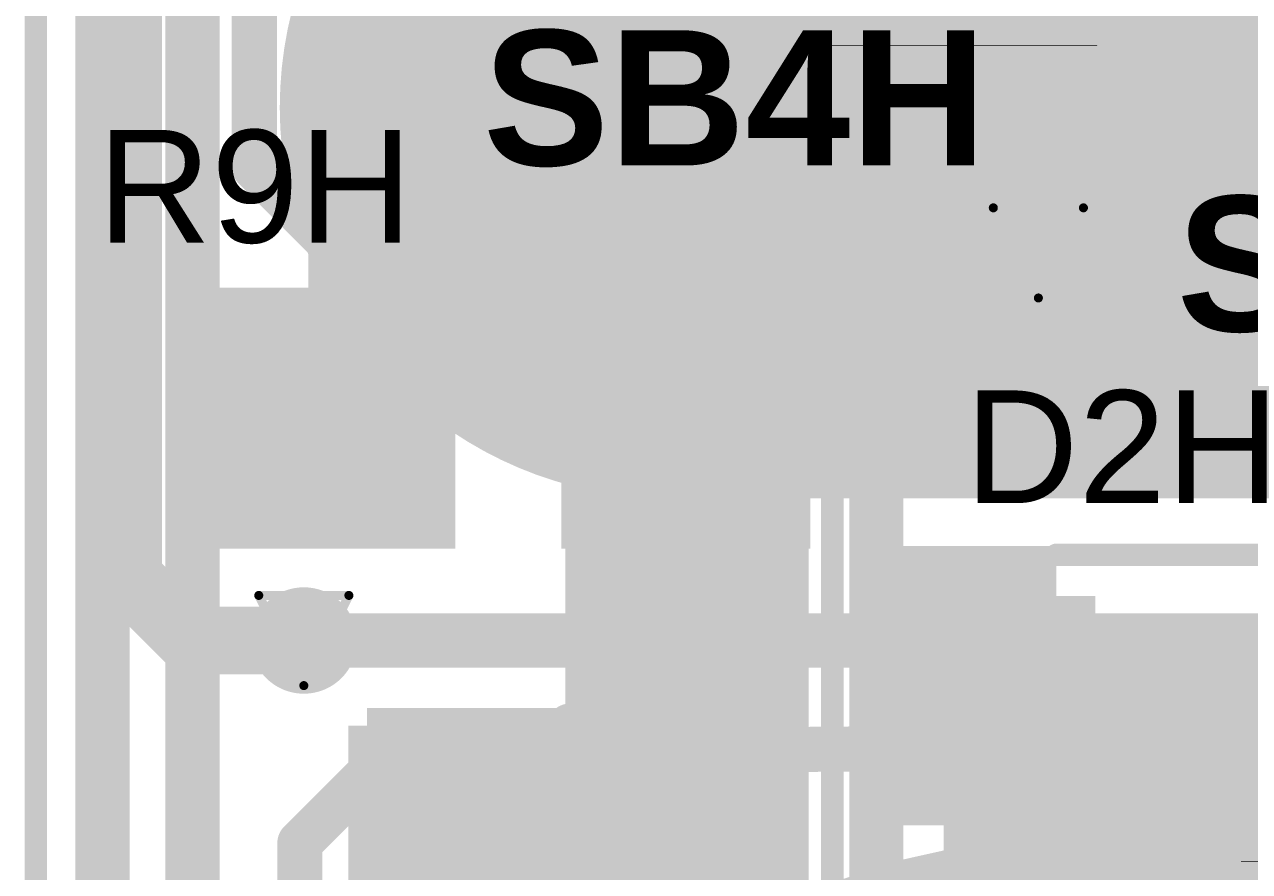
# Model space of a CAD drawing. Header units: inches. Extents: x -3.9 to 9.5, y -7 to 2.6.
# Drawn here: x 4.0725 to 4.3443, y -5.022 to -4.8341 of the extents above; entities that cross this region are included whole.
import ezdxf

# ---------------------------------------------------------------- set-up
doc = ezdxf.new("R2010")
doc.units = ezdxf.units.IN
doc.header["$MEASUREMENT"] = 0
for name, color, linetype in [('Board Outline', 216, 'Continuous'), ('Bottom Layer', 5, 'Continuous'), ('Bottom Overlay', 54, 'Continuous'), ('Bottom Paste', 16, 'Continuous'), ('Bottom Solder', 6, 'Continuous'), ('Drill Drawing', 1, 'Continuous'), ('Top Layer', 1, 'Continuous'), ('Top Overlay', 2, 'Continuous'), ('Top Paste', 8, 'Continuous'), ('Top Solder', 216, 'Continuous'), ('Via Holes', 16, 'Continuous')]:
    doc.layers.add(name, color=color, linetype=linetype)
doc.styles.add('Arial', font='', dxfattribs={"height": 0.2})
doc.styles.add('Arial_Bold', font='', dxfattribs={"height": 0.2})
doc.styles.get('Arial').set_extended_font_data('Arial')
doc.styles.get('Arial_Bold').set_extended_font_data('Arial', bold=True)

# ---------------------------------------------------------------- blocks, each defined once
blk = doc.blocks.new('S______B______0402_76')
at = {"layer": 'Top Layer'}
for points in [[(-0.0275, -0.0125), (-0.0275, 0.0125), (-0.0095, 0.0125), (-0.0095, -0.0125)], [(0.0095, -0.0125), (0.0095, 0.0125), (0.0275, 0.0125), (0.0275, -0.0125)]]:
    blk.add_hatch(color=1, dxfattribs=at).paths.add_polyline_path(points)
at = {"layer": 'Top Paste'}
for points in [[(-0.0275, -0.0125), (-0.0275, 0.0125), (-0.0095, 0.0125), (-0.0095, -0.0125)], [(0.0095, -0.0125), (0.0095, 0.0125), (0.0275, 0.0125), (0.0275, -0.0125)]]:
    blk.add_hatch(color=8, dxfattribs=at).paths.add_polyline_path(points)
at = {"layer": 'Top Solder'}
for points in [[(-0.02967, -0.01467), (-0.02967, 0.01467), (-0.00733, 0.01467), (-0.00733, -0.01467)], [(0.00733, -0.01467), (0.00733, 0.01467), (0.02967, 0.01467), (0.02967, -0.01467)]]:
    blk.add_hatch(color=216, dxfattribs=at).paths.add_polyline_path(points)
at = {"layer": 'Top Overlay'}
for points in [[(-0.031, 0.016, 0.005, 0.005, 0), (-0.031, -0.016, 0.005, 0.005, 0)], [(0.031, 0.016, 0.005, 0.005, 0), (-0.031, 0.016, 0.005, 0.005, 0)], [(0.031, 0.016, 0.005, 0.005, 0), (0.031, -0.016, 0.005, 0.005, 0)], [(0.031, -0.016, 0.005, 0.005, 0), (-0.031, -0.016, 0.005, 0.005, 0)], [(0.032, -0.017, 0.000127, 0.000127, 0), (-0.032, -0.017, 0.000127, 0.000127, 0)]]:
    blk.add_lwpolyline(points, format="xyseb", dxfattribs=at)
for points in [[(-0.03225, 0.016, 0.0025, 0.0025, 1), (-0.02975, 0.016, 0.0025, 0.0025, 1)], [(-0.03225, 0.016, 0.0025, 0.0025, 1), (-0.02975, 0.016, 0.0025, 0.0025, 1)], [(0.02975, 0.016, 0.0025, 0.0025, 1), (0.03225, 0.016, 0.0025, 0.0025, 1)], [(0.02975, 0.016, 0.0025, 0.0025, 1), (0.03225, 0.016, 0.0025, 0.0025, 1)], [(-0.03225, -0.016, 0.0025, 0.0025, 1), (-0.02975, -0.016, 0.0025, 0.0025, 1)], [(-0.03225, -0.016, 0.0025, 0.0025, 1), (-0.02975, -0.016, 0.0025, 0.0025, 1)], [(0.02975, -0.016, 0.0025, 0.0025, 1), (0.03225, -0.016, 0.0025, 0.0025, 1)], [(0.02975, -0.016, 0.0025, 0.0025, 1), (0.03225, -0.016, 0.0025, 0.0025, 1)], [(-0.03203, -0.017, 0.0000635, 0.0000635, 1), (-0.03197, -0.017, 0.0000635, 0.0000635, 1)], [(0.03197, -0.017, 0.0000635, 0.0000635, 1), (0.03203, -0.017, 0.0000635, 0.0000635, 1)]]:
    blk.add_lwpolyline(points, format="xyseb", close=True, dxfattribs=at)
blk = doc.blocks.new('TC33X_2_104E__118')
at = {"layer": 'Top Layer'}
for points in [[(0.00787, 0.12992), (0.07087, 0.12992), (0.07087, 0.07087), (0.00787, 0.07087)], [(-0.02362, 0.02362), (0.02362, 0.02362), (0.02362, -0.02362), (-0.02362, -0.02362)], [(0.05512, 0.02362), (0.10236, 0.02362), (0.10236, -0.02362), (0.05512, -0.02362)]]:
    blk.add_hatch(color=1, dxfattribs=at).paths.add_polyline_path(points)
at = {"layer": 'Top Paste'}
for points in [[(0.00787, 0.12992), (0.07087, 0.12992), (0.07087, 0.07087), (0.00787, 0.07087)], [(-0.02362, 0.02362), (0.02362, 0.02362), (0.02362, -0.02362), (-0.02362, -0.02362)], [(0.05512, 0.02362), (0.10236, 0.02362), (0.10236, -0.02362), (0.05512, -0.02362)]]:
    blk.add_hatch(color=8, dxfattribs=at).paths.add_polyline_path(points)
at = {"layer": 'Top Solder'}
for points in [[(0.00387, 0.13392), (0.07487, 0.13392), (0.07487, 0.06687), (0.00387, 0.06687)], [(-0.02762, 0.02762), (0.02762, 0.02762), (0.02762, -0.02762), (-0.02762, -0.02762)], [(0.05112, 0.02762), (0.10636, 0.02762), (0.10636, -0.02762), (0.05112, -0.02762)]]:
    blk.add_hatch(color=216, dxfattribs=at).paths.add_polyline_path(points)
at = {"layer": 'Top Overlay'}
for points in [[(-0.02063, 0.1242, 0.005, 0.005, 0), (-0.03252, 0.11231, 0.005, 0.005, 0)], [(-0.00063, 0.1242, 0.005, 0.005, 0), (-0.02063, 0.1242, 0.005, 0.005, 0)], [(0.09937, 0.1242, 0.005, 0.005, 0), (0.07937, 0.1242, 0.005, 0.005, 0)], [(0.11126, 0.11231, 0.005, 0.005, 0), (0.09937, 0.1242, 0.005, 0.005, 0)], [(-0.03252, 0.11231, 0.005, 0.005, 0), (-0.03252, -0.02776, 0.005, 0.005, 0)], [(0.11126, 0.11231, 0.005, 0.005, 0), (0.11126, -0.02776, 0.005, 0.005, 0)], [(-0.038, -0.005, 0.005, 0.005, 0), (-0.043, 0, 0.005, 0.005, 0)], [(-0.043, 0, 0.005, 0.005, 0), (-0.043, -0.01, 0.005, 0.005, 0)], [(-0.038, -0.005, 0.005, 0.005, 0), (-0.043, -0.01, 0.005, 0.005, 0)], [(0.11126, -0.02776, 0.005, 0.005, 0), (-0.03252, -0.02776, 0.005, 0.005, 0)]]:
    blk.add_lwpolyline(points, format="xyseb", dxfattribs=at)
for points in [[(-0.02188, 0.1242, 0.0025, 0.0025, 1), (-0.01938, 0.1242, 0.0025, 0.0025, 1)], [(-0.02188, 0.1242, 0.0025, 0.0025, 1), (-0.01938, 0.1242, 0.0025, 0.0025, 1)], [(-0.00188, 0.1242, 0.0025, 0.0025, 1), (0.00062, 0.1242, 0.0025, 0.0025, 1)], [(0.07812, 0.1242, 0.0025, 0.0025, 1), (0.08062, 0.1242, 0.0025, 0.0025, 1)], [(0.09812, 0.1242, 0.0025, 0.0025, 1), (0.10062, 0.1242, 0.0025, 0.0025, 1)], [(0.09812, 0.1242, 0.0025, 0.0025, 1), (0.10062, 0.1242, 0.0025, 0.0025, 1)], [(-0.03377, 0.11231, 0.0025, 0.0025, 1), (-0.03127, 0.11231, 0.0025, 0.0025, 1)], [(-0.03377, 0.11231, 0.0025, 0.0025, 1), (-0.03127, 0.11231, 0.0025, 0.0025, 1)], [(0.11001, 0.11231, 0.0025, 0.0025, 1), (0.11251, 0.11231, 0.0025, 0.0025, 1)], [(0.11001, 0.11231, 0.0025, 0.0025, 1), (0.11251, 0.11231, 0.0025, 0.0025, 1)], [(-0.04425, 0, 0.0025, 0.0025, 1), (-0.04175, 0, 0.0025, 0.0025, 1)], [(-0.04425, 0, 0.0025, 0.0025, 1), (-0.04175, 0, 0.0025, 0.0025, 1)], [(-0.03925, -0.005, 0.0025, 0.0025, 1), (-0.03675, -0.005, 0.0025, 0.0025, 1)], [(-0.03925, -0.005, 0.0025, 0.0025, 1), (-0.03675, -0.005, 0.0025, 0.0025, 1)], [(-0.04425, -0.01, 0.0025, 0.0025, 1), (-0.04175, -0.01, 0.0025, 0.0025, 1)], [(-0.04425, -0.01, 0.0025, 0.0025, 1), (-0.04175, -0.01, 0.0025, 0.0025, 1)], [(-0.03377, -0.02776, 0.0025, 0.0025, 1), (-0.03127, -0.02776, 0.0025, 0.0025, 1)], [(-0.03377, -0.02776, 0.0025, 0.0025, 1), (-0.03127, -0.02776, 0.0025, 0.0025, 1)], [(0.11001, -0.02776, 0.0025, 0.0025, 1), (0.11251, -0.02776, 0.0025, 0.0025, 1)], [(0.11001, -0.02776, 0.0025, 0.0025, 1), (0.11251, -0.02776, 0.0025, 0.0025, 1)]]:
    blk.add_lwpolyline(points, format="xyseb", close=True, dxfattribs=at)
blk = doc.blocks.new('R___0402_146')
at = {"layer": 'Top Layer'}
for points in [[(-0.0275, -0.0125), (-0.0275, 0.0125), (-0.0095, 0.0125), (-0.0095, -0.0125)], [(0.0095, -0.0125), (0.0095, 0.0125), (0.0275, 0.0125), (0.0275, -0.0125)]]:
    blk.add_hatch(color=1, dxfattribs=at).paths.add_polyline_path(points)
at = {"layer": 'Top Paste'}
for points in [[(-0.0275, -0.0125), (-0.0275, 0.0125), (-0.0095, 0.0125), (-0.0095, -0.0125)], [(0.0095, -0.0125), (0.0095, 0.0125), (0.0275, 0.0125), (0.0275, -0.0125)]]:
    blk.add_hatch(color=8, dxfattribs=at).paths.add_polyline_path(points)
at = {"layer": 'Top Solder'}
for points in [[(-0.02967, -0.01467), (-0.02967, 0.01467), (-0.00733, 0.01467), (-0.00733, -0.01467)], [(0.00733, -0.01467), (0.00733, 0.01467), (0.02967, 0.01467), (0.02967, -0.01467)]]:
    blk.add_hatch(color=216, dxfattribs=at).paths.add_polyline_path(points)
at = {"layer": 'Top Overlay'}
for points in [[(-0.031, 0.016, 0.005, 0.005, 0), (-0.031, -0.016, 0.005, 0.005, 0)], [(0.031, 0.016, 0.005, 0.005, 0), (-0.031, 0.016, 0.005, 0.005, 0)], [(0.031, 0.016, 0.005, 0.005, 0), (0.031, -0.016, 0.005, 0.005, 0)], [(0.031, -0.016, 0.005, 0.005, 0), (-0.031, -0.016, 0.005, 0.005, 0)], [(0.032, -0.017, 0.000127, 0.000127, 0), (-0.032, -0.017, 0.000127, 0.000127, 0)]]:
    blk.add_lwpolyline(points, format="xyseb", dxfattribs=at)
for points in [[(-0.03225, 0.016, 0.0025, 0.0025, 1), (-0.02975, 0.016, 0.0025, 0.0025, 1)], [(-0.03225, 0.016, 0.0025, 0.0025, 1), (-0.02975, 0.016, 0.0025, 0.0025, 1)], [(0.02975, 0.016, 0.0025, 0.0025, 1), (0.03225, 0.016, 0.0025, 0.0025, 1)], [(0.02975, 0.016, 0.0025, 0.0025, 1), (0.03225, 0.016, 0.0025, 0.0025, 1)], [(-0.03225, -0.016, 0.0025, 0.0025, 1), (-0.02975, -0.016, 0.0025, 0.0025, 1)], [(-0.03225, -0.016, 0.0025, 0.0025, 1), (-0.02975, -0.016, 0.0025, 0.0025, 1)], [(0.02975, -0.016, 0.0025, 0.0025, 1), (0.03225, -0.016, 0.0025, 0.0025, 1)], [(0.02975, -0.016, 0.0025, 0.0025, 1), (0.03225, -0.016, 0.0025, 0.0025, 1)], [(-0.03203, -0.017, 0.0000635, 0.0000635, 1), (-0.03197, -0.017, 0.0000635, 0.0000635, 1)], [(0.03197, -0.017, 0.0000635, 0.0000635, 1), (0.03203, -0.017, 0.0000635, 0.0000635, 1)]]:
    blk.add_lwpolyline(points, format="xyseb", close=True, dxfattribs=at)
blk = doc.blocks.new('_EMG________B_195')
at = {"layer": 'Bottom Layer'}
h = blk.add_hatch(color=5, dxfattribs=at)
edge = h.paths.add_edge_path()
edge.add_arc((-0.11417, 0.0005), 0.08268, 90, 270)
edge.add_line((-0.11417, -0.08217), (0.11417, -0.08217))
edge.add_arc((0.11417, 0.0005), 0.08268, 270, 450)
edge.add_line((0.11417, 0.08318), (-0.11417, 0.08318))
at = {"layer": 'Bottom Paste'}
h = blk.add_hatch(color=16, dxfattribs=at)
edge = h.paths.add_edge_path()
edge.add_arc((-0.11417, 0.0005), 0.08268, 90, 270)
edge.add_line((-0.11417, -0.08217), (0.11417, -0.08217))
edge.add_arc((0.11417, 0.0005), 0.08268, 270, 450)
edge.add_line((0.11417, 0.08318), (-0.11417, 0.08318))
at = {"layer": 'Bottom Solder'}
h = blk.add_hatch(color=6, dxfattribs=at)
edge = h.paths.add_edge_path()
edge.add_arc((-0.11417, 0.0005), 0.08668, 90, 270)
edge.add_line((-0.11417, -0.08617), (0.11417, -0.08617))
edge.add_arc((0.11417, 0.0005), 0.08668, 270, 450)
edge.add_line((0.11417, 0.08718), (-0.11417, 0.08718))
at = {"layer": 'Bottom Overlay'}
blk.add_lwpolyline([(-0.22375, -0.43172, 0.005, 0.005, 0), (-0.22375, 0.43172, 0.005, 0.005, 0)], format="xyseb", dxfattribs=at)
blk = doc.blocks.new('SOD_323_209')
at = {"layer": 'Top Layer'}
for points in [[(-0.02953, -0.01772), (-0.06102, -0.01772), (-0.06102, 0.01772), (-0.02953, 0.01772)], [(0.06102, -0.01772), (0.02953, -0.01772), (0.02953, 0.01772), (0.06102, 0.01772)]]:
    blk.add_hatch(color=1, dxfattribs=at).paths.add_polyline_path(points)
at = {"layer": 'Top Overlay'}
for points in [[(-0.079, 0.019), (-0.036, 0.019), (-0.036, 0.031), (-0.079, 0.031)], [(-0.079, -0.02), (-0.062, -0.02), (-0.062, 0.02), (-0.079, 0.02)], [(-0.079, -0.031), (-0.036, -0.031), (-0.036, -0.019), (-0.079, -0.019)]]:
    blk.add_hatch(color=2, dxfattribs=at).paths.add_polyline_path(points)
at = {"layer": 'Top Paste'}
for points in [[(-0.02953, -0.01772), (-0.06102, -0.01772), (-0.06102, 0.01772), (-0.02953, 0.01772)], [(0.06102, -0.01772), (0.02953, -0.01772), (0.02953, 0.01772), (0.06102, 0.01772)]]:
    blk.add_hatch(color=8, dxfattribs=at).paths.add_polyline_path(points)
at = {"layer": 'Top Solder'}
for points in [[(-0.02736, -0.01988), (-0.06319, -0.01988), (-0.06319, 0.01988), (-0.02736, 0.01988)], [(0.06319, -0.01988), (0.02736, -0.01988), (0.02736, 0.01988), (0.06319, 0.01988)]]:
    blk.add_hatch(color=216, dxfattribs=at).paths.add_polyline_path(points)
at = {"layer": 'Top Overlay'}
for points in [[(-0.036, 0.029, 0.005, 0.005, 0), (0.037, 0.029, 0.005, 0.005, 0)], [(0.037, 0.022, 0.005, 0.005, 0), (0.037, 0.029, 0.005, 0.005, 0)], [(0.037, -0.029, 0.005, 0.005, 0), (0.037, -0.022, 0.005, 0.005, 0)], [(-0.036, -0.029, 0.005, 0.005, 0), (0.037, -0.029, 0.005, 0.005, 0)]]:
    blk.add_lwpolyline(points, format="xyseb", dxfattribs=at)
for points in [[(-0.03725, 0.029, 0.0025, 0.0025, 1), (-0.03475, 0.029, 0.0025, 0.0025, 1)], [(0.03575, 0.029, 0.0025, 0.0025, 1), (0.03825, 0.029, 0.0025, 0.0025, 1)], [(0.03575, 0.029, 0.0025, 0.0025, 1), (0.03825, 0.029, 0.0025, 0.0025, 1)], [(0.03575, 0.022, 0.0025, 0.0025, 1), (0.03825, 0.022, 0.0025, 0.0025, 1)], [(0.03575, -0.022, 0.0025, 0.0025, 1), (0.03825, -0.022, 0.0025, 0.0025, 1)], [(-0.03725, -0.029, 0.0025, 0.0025, 1), (-0.03475, -0.029, 0.0025, 0.0025, 1)], [(0.03575, -0.029, 0.0025, 0.0025, 1), (0.03825, -0.029, 0.0025, 0.0025, 1)], [(0.03575, -0.029, 0.0025, 0.0025, 1), (0.03825, -0.029, 0.0025, 0.0025, 1)]]:
    blk.add_lwpolyline(points, format="xyseb", close=True, dxfattribs=at)

msp = doc.modelspace()

# ---------------------------------------------------------------- hatches: boundary and pattern name
at = {"layer": 'Bottom Layer'}
h = msp.add_hatch(color=5, dxfattribs=at)
edge = h.paths.add_edge_path()
edge.add_arc((4.29745, -4.88478), 0.01181, 0, 360)
h = msp.add_hatch(color=5, dxfattribs=at)
edge = h.paths.add_edge_path()
edge.add_arc((4.13445, -4.97078), 0.01181, 0, 360)
at = {"layer": 'Top Layer'}
for points in [[(4.16245, -4.85878), (4.23345, -4.85878), (4.23345, -4.79778), (4.16245, -4.79778)], [(4.19245, -5.05278), (4.24645, -5.05278), (4.24645, -4.89178), (4.19245, -4.89178)], [(4.27645, -5.05078), (4.35645, -5.05078), (4.35645, -4.96478), (4.27645, -4.96478)], [(4.14845, -5.03978), (4.21145, -5.03978), (4.21145, -4.98578), (4.14845, -4.98578)]]:
    msp.add_hatch(color=1, dxfattribs=at).paths.add_polyline_path(points)
h = msp.add_hatch(color=1, dxfattribs=at)
edge = h.paths.add_edge_path()
edge.add_arc((4.29745, -4.88478), 0.01181, 0, 360)
h = msp.add_hatch(color=1, dxfattribs=at)
edge = h.paths.add_edge_path()
edge.add_arc((4.13445, -4.97078), 0.01181, 0, 360)
at = {"layer": 'Via Holes'}
h = msp.add_hatch(color=7, dxfattribs=at)
edge = h.paths.add_edge_path()
edge.add_arc((4.29745, -4.88478), 0.00591, 0, 360)
h = msp.add_hatch(color=7, dxfattribs=at)
edge = h.paths.add_edge_path()
edge.add_arc((4.13445, -4.97078), 0.00591, 0, 360)

# ---------------------------------------------------------------- linework, layer by layer
at = {"layer": 'Board Outline'}
msp.add_lwpolyline([(4.07497, -5.28378, 0.005, 0.005, 0), (4.07497, -4.42333, 0.005, 0.005, 0)], format="xyseb", dxfattribs=at)
at = {"layer": 'Bottom Layer'}
for points in [[(4.08977, -5.22328, 0.012, 0.012, 0), (4.08977, -4.66086, 0.012, 0.012, 0)], [(4.11077, -5.1251, 0.01, 0.01, 0), (4.11077, -4.79597, 0.01, 0.01, 0)], [(4.13445, -4.97078, 0.012, 0.012, 0), (4.40545, -4.97078, 0.012, 0.012, 0)], [(4.13358, -5.01565, 0.01, 0.01, 0), (4.15349, -4.99574, 0.01, 0.01, 0)], [(4.15349, -4.99574, 0.01, 0.01, 0), (4.40121, -4.9936, 0.01, 0.01, 0)], [(4.13358, -5.01565, 0.01, 0.01, 0), (4.13358, -5.0627, 0.01, 0.01, 0)], [(4.15845, -5.09928, 0.02, 0.02, -1.34747), (4.38995, -5.46541, 0.02, 0.02, 0)]]:
    msp.add_lwpolyline(points, format="xyseb", dxfattribs=at)
for points in [[(4.13145, -4.97078, 0.006, 0.006, 1), (4.13745, -4.97078, 0.006, 0.006, 1)], [(4.15099, -4.99574, 0.005, 0.005, 1), (4.15599, -4.99574, 0.005, 0.005, 1)], [(4.15099, -4.99574, 0.005, 0.005, 1), (4.15599, -4.99574, 0.005, 0.005, 1)], [(4.13108, -5.01565, 0.005, 0.005, 1), (4.13608, -5.01565, 0.005, 0.005, 1)], [(4.13108, -5.01565, 0.005, 0.005, 1), (4.13608, -5.01565, 0.005, 0.005, 1)]]:
    msp.add_lwpolyline(points, format="xyseb", close=True, dxfattribs=at)
at = {"layer": 'Drill Drawing'}
for points in [[(4.28745, -4.87478, 0.002, 0.002, 0), (4.30745, -4.87478, 0.002, 0.002, 0)], [(4.28745, -4.87478, 0.002, 0.002, 0), (4.29745, -4.89478, 0.002, 0.002, 0)], [(4.29745, -4.89478, 0.002, 0.002, 0), (4.30745, -4.87478, 0.002, 0.002, 0)], [(4.12445, -4.96078, 0.002, 0.002, 0), (4.14445, -4.96078, 0.002, 0.002, 0)], [(4.12445, -4.96078, 0.002, 0.002, 0), (4.13445, -4.98078, 0.002, 0.002, 0)], [(4.13445, -4.98078, 0.002, 0.002, 0), (4.14445, -4.96078, 0.002, 0.002, 0)]]:
    msp.add_lwpolyline(points, format="xyseb", dxfattribs=at)
for points in [[(4.28695, -4.87478, 0.001, 0.001, 1), (4.28795, -4.87478, 0.001, 0.001, 1)], [(4.28695, -4.87478, 0.001, 0.001, 1), (4.28795, -4.87478, 0.001, 0.001, 1)], [(4.30695, -4.87478, 0.001, 0.001, 1), (4.30795, -4.87478, 0.001, 0.001, 1)], [(4.30695, -4.87478, 0.001, 0.001, 1), (4.30795, -4.87478, 0.001, 0.001, 1)], [(4.29695, -4.89478, 0.001, 0.001, 1), (4.29795, -4.89478, 0.001, 0.001, 1)], [(4.29695, -4.89478, 0.001, 0.001, 1), (4.29795, -4.89478, 0.001, 0.001, 1)], [(4.12395, -4.96078, 0.001, 0.001, 1), (4.12495, -4.96078, 0.001, 0.001, 1)], [(4.12395, -4.96078, 0.001, 0.001, 1), (4.12495, -4.96078, 0.001, 0.001, 1)], [(4.14395, -4.96078, 0.001, 0.001, 1), (4.14495, -4.96078, 0.001, 0.001, 1)], [(4.14395, -4.96078, 0.001, 0.001, 1), (4.14495, -4.96078, 0.001, 0.001, 1)], [(4.13395, -4.98078, 0.001, 0.001, 1), (4.13495, -4.98078, 0.001, 0.001, 1)], [(4.13395, -4.98078, 0.001, 0.001, 1), (4.13495, -4.98078, 0.001, 0.001, 1)]]:
    msp.add_lwpolyline(points, format="xyseb", close=True, dxfattribs=at)
at = {"layer": 'Top Layer'}
for points in [[(4.09545, -4.95678, 0.015, 0.015, 0), (4.09545, -4.62278, 0.015, 0.015, 0)], [(4.25995, -4.85578, 0.015, 0.015, 0), (4.25995, -4.79828, 0.015, 0.015, 0)], [(4.12347, -4.86578, 0.01, 0.01, 0), (4.12347, -4.81776, 0.01, 0.01, 0)], [(4.19647, -4.82828, 0.01, 0.01, 0), (4.21919, -4.851, 0.01, 0.01, 0)], [(4.21919, -4.92278, 0.022, 0.022, 0), (4.21919, -4.851, 0.022, 0.022, 0)], [(4.26147, -5.08678, 0.012, 0.012, 0), (4.26147, -4.86078, 0.012, 0.012, 0)], [(4.29745, -4.88478, 0.012, 0.012, 0), (4.29745, -4.85828, 0.012, 0.012, 0)], [(4.12347, -4.86578, 0.01, 0.01, 0), (4.14045, -4.88276, 0.01, 0.01, 0)], [(4.14045, -4.92278, 0.01, 0.01, 0), (4.14045, -4.88276, 0.01, 0.01, 0)], [(4.20247, -4.9395, 0.01, 0.01, 0), (4.21919, -4.92278, 0.01, 0.01, 0)], [(4.20247, -4.97278, 0.01, 0.01, 0), (4.20247, -4.9395, 0.01, 0.01, 0)], [(4.09545, -4.95678, 0.015, 0.015, 0), (4.10945, -4.97078, 0.015, 0.015, 0)], [(4.10945, -4.97078, 0.015, 0.015, 0), (4.13445, -4.97078, 0.015, 0.015, 0)], [(4.29629, -4.98278, 0.01, 0.01, 0), (4.30445, -4.97462, 0.01, 0.01, 0)], [(4.30445, -4.9787, 0.01, 0.01, 0), (4.30445, -4.97462, 0.01, 0.01, 0)], [(4.17945, -5.00378, 0.01, 0.01, 0), (4.19345, -4.98978, 0.01, 0.01, 0)], [(4.1551, -5.00378, 0.01, 0.01, 0), (4.17945, -5.00378, 0.01, 0.01, 0)]]:
    msp.add_lwpolyline(points, format="xyseb", dxfattribs=at)
for points in [[(4.21369, -4.851, 0.011, 0.011, 1), (4.22469, -4.851, 0.011, 0.011, 1)], [(4.21669, -4.851, 0.005, 0.005, 1), (4.22169, -4.851, 0.005, 0.005, 1)], [(4.2562, -4.85578, 0.0075, 0.0075, 1), (4.2637, -4.85578, 0.0075, 0.0075, 1)], [(4.25847, -4.86078, 0.006, 0.006, 1), (4.26447, -4.86078, 0.006, 0.006, 1)], [(4.29445, -4.85828, 0.006, 0.006, 1), (4.30045, -4.85828, 0.006, 0.006, 1)], [(4.12097, -4.86578, 0.005, 0.005, 1), (4.12597, -4.86578, 0.005, 0.005, 1)], [(4.12097, -4.86578, 0.005, 0.005, 1), (4.12597, -4.86578, 0.005, 0.005, 1)], [(4.13795, -4.88276, 0.005, 0.005, 1), (4.14295, -4.88276, 0.005, 0.005, 1)], [(4.13795, -4.88276, 0.005, 0.005, 1), (4.14295, -4.88276, 0.005, 0.005, 1)], [(4.29445, -4.88478, 0.006, 0.006, 1), (4.30045, -4.88478, 0.006, 0.006, 1)], [(4.21369, -4.92278, 0.011, 0.011, 1), (4.22469, -4.92278, 0.011, 0.011, 1)], [(4.13795, -4.92278, 0.005, 0.005, 1), (4.14295, -4.92278, 0.005, 0.005, 1)], [(4.21669, -4.92278, 0.005, 0.005, 1), (4.22169, -4.92278, 0.005, 0.005, 1)], [(4.19997, -4.9395, 0.005, 0.005, 1), (4.20497, -4.9395, 0.005, 0.005, 1)], [(4.19997, -4.9395, 0.005, 0.005, 1), (4.20497, -4.9395, 0.005, 0.005, 1)], [(4.0917, -4.95678, 0.0075, 0.0075, 1), (4.0992, -4.95678, 0.0075, 0.0075, 1)], [(4.0917, -4.95678, 0.0075, 0.0075, 1), (4.0992, -4.95678, 0.0075, 0.0075, 1)], [(4.1057, -4.97078, 0.0075, 0.0075, 1), (4.1132, -4.97078, 0.0075, 0.0075, 1)], [(4.1057, -4.97078, 0.0075, 0.0075, 1), (4.1132, -4.97078, 0.0075, 0.0075, 1)], [(4.1307, -4.97078, 0.0075, 0.0075, 1), (4.1382, -4.97078, 0.0075, 0.0075, 1)], [(4.19997, -4.97278, 0.005, 0.005, 1), (4.20497, -4.97278, 0.005, 0.005, 1)], [(4.30195, -4.97462, 0.005, 0.005, 1), (4.30695, -4.97462, 0.005, 0.005, 1)], [(4.30195, -4.97462, 0.005, 0.005, 1), (4.30695, -4.97462, 0.005, 0.005, 1)], [(4.30195, -4.9787, 0.005, 0.005, 1), (4.30695, -4.9787, 0.005, 0.005, 1)], [(4.29379, -4.98278, 0.005, 0.005, 1), (4.29879, -4.98278, 0.005, 0.005, 1)], [(4.19095, -4.98978, 0.005, 0.005, 1), (4.19595, -4.98978, 0.005, 0.005, 1)], [(4.1526, -5.00378, 0.005, 0.005, 1), (4.1576, -5.00378, 0.005, 0.005, 1)], [(4.17695, -5.00378, 0.005, 0.005, 1), (4.18195, -5.00378, 0.005, 0.005, 1)], [(4.17695, -5.00378, 0.005, 0.005, 1), (4.18195, -5.00378, 0.005, 0.005, 1)]]:
    msp.add_lwpolyline(points, format="xyseb", close=True, dxfattribs=at)

# ---------------------------------------------------------------- block references
for name, p in [('_EMG________B_195', (4.32996, -4.85305)), ('SOD_323_209', (4.33745, -4.98078))]:
    msp.add_blockref(name, p)
at = {"rotation": 180}
for name, p in [('S______B______0402_76', (4.27845, -4.85578)), ('TC33X_2_104E__118', (4.21919, -4.92278)), ('R___0402_146', (4.37445, -5.03678))]:
    msp.add_blockref(name, p, dxfattribs=at)

# ---------------------------------------------------------------- texts
at = {"layer": 'Top Overlay'}
for s, height, style, p in [('SB4H', 0.03, 'Arial_Bold', (4.17423, -4.86537)), ('R9H', 0.025, 'Arial', (4.08868, -4.8825)), ('SB3H', 0.03, 'Arial_Bold', (4.32815, -4.90217)), ('D2H', 0.025, 'Arial', (4.28113, -4.94028))]:
    msp.add_text(s, height=height, dxfattribs=dict(at, style=style)).set_placement(p)

doc.saveas('drawing.dxf')
